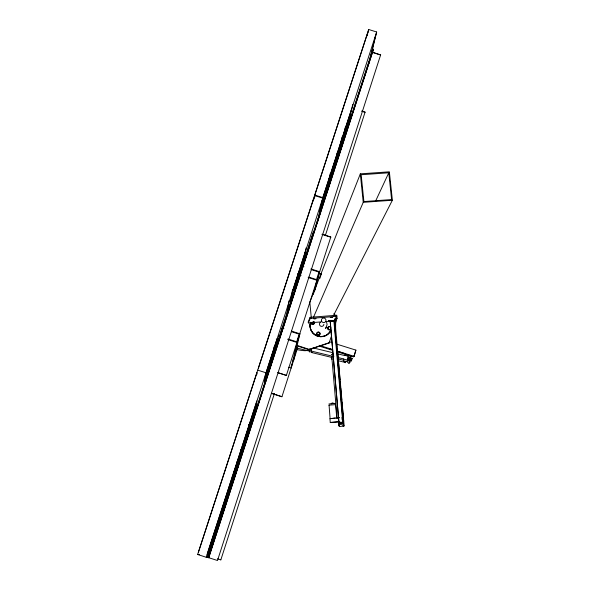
<?xml version="1.0" encoding="UTF-8"?>
<svg xmlns="http://www.w3.org/2000/svg" width="590" height="590" viewBox="0 0 590 590"><rect width="100%" height="100%" fill="white"/><g stroke="black" fill="none" stroke-linecap="round" stroke-linejoin="round"><path stroke-width="0.89" d="M335.142 318.659L335.061 328.173L335.614 328.136L335.695 318.622L335.142 318.659L334.368 320.2L334.987 327.288M248.648 430.899L248.744 424.335M345.637 362.644A3.451 0.9 -76.5 0 1 345.408 362.68L343.542 360.807L343.675 358.934L337.524 357.444M350.6 360.129A3.451 0.892 -76.5 0 1 348.867 363.521L347.023 361.655L348.181 356.19L348.882 355.143L350.718 357.053A3.451 0.892 -76.5 0 1 350.836 358.617M256.856 374.473L256.96 372.659L198.469 552.144M340.496 423.945L340.106 423.354M264.342 385.204L265.338 375.343M264.976 383.574L266.09 372.821L257.697 370.129M265.64 381.627L266.776 370.911M268.605 369.642L313.393 231.575M273.037 355.689L274.217 346.492M340.703 423.9L340.201 423.222M279.129 338.667L282.227 328.136L283.908 328.674M281.946 329.95L282.227 328.136M287.065 312.479L288.96 300.812M290.42 302.176L292.522 289.771M295.863 285.287L297.987 273.413M313.769 322.981L312.914 323.976M298.562 279.188L299.388 274.704L301.143 275.264M313.297 200.902L313.799 198.218L258.398 368.226M313.917 199.14L314.743 195.069L368.698 29.5L376.671 32L371.176 54.324M314.64 197.171L315.318 193.55L367.858 32.317M301.49 269.741L302.169 266.142L303.916 266.702M306.062 247.97L303.363 262.159L294.181 290.464M317.619 221.538L321.963 200.806M318.961 216.471L322.922 197.657L376.671 32M319.301 215.933L323.482 196.138M333.652 172.147L331.956 171.609L325.341 193.395L326.477 189.892M277.905 372.703L286.364 375.417L277.919 372.629M281.931 396.738L271.489 393.331L281.931 396.738L297.699 347.576M328.099 183.66L330.312 173.401M331.388 174.183L331.956 171.609M333.94 167.848L337.458 152.036M335.798 164.787L342.06 136.998M338.785 155.775L345.563 126.29M367.032 35.909L368.698 29.5M291.475 331.093L299.89 333.778L297.087 342.51L291.172 368.049L288.569 367.216M293.016 360.638L293.628 357.99M351.802 108.604L348.358 123.384L332.539 172.162M352.001 107.727L352.768 104.452M293.658 360.306L299.89 333.778M368.787 63.418L375.823 34.81M372.143 52.304L372.932 49.132L373.463 49.302L208.698 557.712L208.123 557.521L372.932 49.132M313.386 294.366L316.919 280.287L308.157 277.492M314.986 290.236L319.669 271.717L310.915 268.929M322.125 234.208L330.798 237.106L322.096 234.341M361.766 111.038L365.062 112.248L361.928 111.259M372.725 52.274L380.624 54.966L372.991 52.569M352.06 358.602L348.447 357.422L347.827 359.694L351.456 360.874L352.082 358.646L350.46 358.211M351.677 358.204L350.998 360.188L351.419 360.881M351.22 360.682L351.869 358.403M348.882 355.143L345.408 354.31L344.649 355.534L337.62 353.838M337.591 351.906L353.218 356.854L354.14 355.866M353.985 356.382L355.888 350.113L336.654 344.11M353.218 356.854L354.089 356.323L355.888 350.113M310.156 352.016A2.552 0.73 -76.4 0 1 309.625 351.832L309.167 350.563L309.661 348.882M311.918 348.528L311.181 351.057L311.638 352.319A2.552 0.73 -76.4 0 0 312.162 352.503M348.461 359.753L348.225 360.106M265.677 378.632C265.058 380.712 266.466 376.339 265.743 378.426M319.728 211.921C319.079 214.148 320.444 209.627 319.78 211.913M296.409 345.651L308.666 349.649L329.102 343.033L331.204 336.698M335.504 323.114L337.111 318.017L333.969 313.533M208.093 556.237C207.356 558.693 208.882 553.759 208.137 556.237M371.892 51.057C372.578 49.044 371.184 53.248 371.877 51.227M286.364 375.417L330.828 236.974M291.113 366.56L291.925 364.023M319.928 278.31L321.336 273.922L318.77 273.111M380.675 54.767L217.504 560.5L208.123 557.521M220.83 559.888L274.468 393.39M325.267 235.764L365.099 112.093M207.451 553.221L223.669 503.241M266.289 371.899L276.85 339.339M292.92 289.823L305.443 251.229M322.531 198.572L351.729 108.575M206.242 557.27L322.767 198.129L314.588 195.541L197.628 554.475L206.242 557.27L209.59 557.498M230.189 486.794L229.997 485.939L236.273 466.587L237.696 467.044M207.909 554.194L256.672 403.87M265.662 376.147L277.698 339.029M293.466 290.435L304.396 256.739M320.636 206.67L350.165 115.611M230.587 486.603L208.631 554.305L207.171 554.084M237.062 466.638L256.488 406.717L256.856 400.964L223.949 502.378L224.783 504.494M265.869 377.792L278.141 339.936M320.171 210.32L326.661 190.312M208.381 557.543L371.862 53.181M280.398 335.644L282.322 329.707M208.698 557.712L373.463 49.302M265.028 380.771C264.305 382.829 265.773 378.5 265.05 380.557M351.677 355.741L351.072 355.482M333.284 315.908L392.372 200.246L389.356 171.823L360.335 173.851L309.831 302.146L311.306 318.017M325.488 321.565L334.515 320.857L336.897 316.336L336.787 315.237L310.111 317.324L308.223 321.838L308.327 322.914L320.967 321.926M308.327 322.914L310.215 318.43L310.111 317.324M313.467 317.317L363.241 202.333L360.335 173.851M375.557 201.168L388.773 172.796L361.161 174.736L363.897 201.559L391.613 199.568L388.773 172.796M308.666 349.649L329.323 342.635L329.102 343.033M326.255 327.244L325.643 328.49L327.103 324.566L326.484 321.808M337.111 318.017L336.875 318.467L335.828 316.97M330.157 321.167L333.888 320.79L334.913 320.163L334.515 320.857L330.157 321.167L339.294 426.592L344.147 425.877L335.378 325.474M339.405 425.331L338.933 425.331L338.955 421.702M338.933 425.324L339.523 425.132M339.294 426.592L330.216 321.048M344.147 425.877L343.085 426.246L333.888 320.79M335.157 418.037L330.098 418.701L329.065 405.131L335.599 404.666L336.765 418.148M337.104 418.14L331.764 356.685L333.896 356.213M339.021 422.057L330.282 422.521L329.928 418.694L339.339 417.676M330.253 422.455L338.793 421.518M340.165 423.074L340.887 423.281L340.791 423.93A0.841 0.826 58.8 0 1 340.15 423.377M318.873 334.825L318.047 334.884M335.002 403.545L335.481 403.346L328.925 403.973M314.153 322.037C314.625 321.181 310.37 322.634 314.153 322.037A1.637 1.608 28.1 0 1 313.135 324.294A1.637 1.608 28.1 0 1 311.137 322.619M337.576 417.993L339.265 417.764M333.062 354.111L331.573 354.509L332.664 354.715M332.303 403.265L333.21 403.095L331.27 403.317M310.215 318.43L336.897 316.336M363.241 202.333L392.372 200.246M332.996 403.486L331.307 403.759M197.628 554.475L199.45 554.681M207.068 554.932L208.89 555.168M329.353 405.337L328.94 405.219M350.667 358.196L350.165 358.042M344.7 355.35L348.181 356.19M313.047 347.901L332.354 352.569M348.225 357.835L351.419 358.609M347.871 359.067L351.065 359.841M347.842 359.716L351.035 360.49M309.167 350.563L332.259 356.168M343.623 359.118L347.104 359.966M295.826 347.812L309.145 351.043M311.948 352.614L332.096 357.503M337.355 358.779L343.483 360.269M343.542 360.807L347.023 361.655M338.306 360.763L345.379 362.481A3.275 0.856 -76.5 0 1 345.113 361.818M330.533 175.982L332.236 176.521M327.538 185.223L329.242 185.762M326.218 189.294L327.922 189.832M314.743 195.069L322.922 197.657M329.699 341.898L331.528 342.384M319.168 345.349L332.31 349.42M337.451 351.139L354.089 356.323M328.195 348.366L332.539 349.737M339.479 351.935L345.556 353.86M319.367 346.131L332.384 350.254M311.173 269.608L318.954 272.079L316.542 279.579L308.762 277.101M318.74 273.207L321.307 274.026M291.32 331.646L299.159 334.154L296.704 341.794L287.979 338.999M287.817 339.552L297.087 342.51M255.979 406.576L257.697 407.13M234.724 471.373L236.14 471.83M231.442 481.484L232.866 481.942M229.997 485.939L231.42 486.396M207.326 553.59L209.664 554.349M217.496 558.804L220.837 559.888M277.219 338.948L278.93 339.508M296.881 345.356L308.85 349.258M276.268 339.088L278.893 339.943M293.208 289.83L294.948 290.398M312.353 323.947L311.616 323.136M348.469 357.422L348.867 357.828M215.564 528.22L216.714 529.392M317.405 334.346L317.789 334.759A1.092 1.077 30.9 0 1 317.405 334.279M328.335 328.837L328.379 327.76A1.092 1.069 32 0 0 328.328 328.77M232.268 476.735L232.534 478.276M233.389 471.985L234.326 478.195M237.187 461.24L237.77 467.31M337.782 354.553L340.002 379.872M340.165 381.708L340.563 386.303M340.725 388.139L341.772 400.072M341.935 401.908L343.653 421.26M335.393 330.938L335.555 332.775M336.595 344.685L336.757 346.522M337.156 351.102L337.318 352.938M337.797 358.432L337.952 360.269M338.358 364.849L338.513 366.685M338.918 371.265L339.154 374.016M339.552 378.596L339.715 380.432M340.113 385.012L340.275 386.848M340.755 392.343L340.917 394.179M341.315 398.759L341.477 400.595M341.876 405.175L342.03 407.012M342.517 412.506L342.672 414.342M343.07 418.922L343.233 420.759M337.738 358.314L337.9 360.151M338.94 372.054L339.103 373.883M340.71 392.202L340.873 394.031M341.912 405.935L342.075 407.764M342.473 412.344L342.635 414.18M343.07 419.357L343.203 420.862M334.22 320.208L343.439 425.936M341.979 417.477L342.178 419.741M341.212 422.388L341.367 424.114M338.756 421.754L339.058 425.213M240.447 449.904L240.75 455.251M307.759 349.9A23.991 3.665 17.9 0 1 295.62 349.302M293.451 293.953A0.819 0.804 21.3 0 1 292.478 293.326A0.819 0.804 21.3 0 1 293.105 292.375A0.819 0.804 21.3 0 1 294.071 293.001M292.522 294.189A0.811 0.804 21.3 0 1 292.33 293.82M292.352 293.407A0.811 0.804 21.3 0 1 293.562 292.987M279.328 337.074A0.819 0.811 22.3 0 1 278.834 335.946A0.819 0.811 22.3 0 1 280.021 335.614M278.768 336.263A0.819 0.811 22.4 0 1 279.896 336.035M330.732 329.058A1.645 1.608 32 0 1 328.247 329.345A1.645 1.608 32 0 1 328.357 326.867A1.645 1.608 32 0 1 330.798 327.443M330.393 329.5A1.637 1.608 32 0 1 328.188 329.463A1.637 1.608 32 0 1 327.996 327.28A1.637 1.608 32 0 1 330.164 326.934M323.851 324.323A2.205 2.168 31.1 0 1 321.948 326.366A2.205 2.168 31.1 0 1 319.566 324.825A2.205 2.168 31.1 0 1 320.643 322.251M329.98 331.816A10.856 10.686 31.3 0 1 310.546 322.553M330.039 331.838A10.922 10.753 31.3 0 1 310.488 322.516M330.857 330.356A10.937 10.76 31.3 0 1 317.029 335.681A10.937 10.76 31.3 0 1 310.598 322.251M313.46 323.63A1.092 1.077 28.1 0 1 312.958 323.888M312.398 323.858A1.092 1.077 28.1 0 1 311.918 323.549M311.756 323.32A1.092 1.077 28.1 0 1 311.653 323.055M313.806 322.885A1.092 1.077 28.1 0 1 313.637 323.416M314.16 322.096A1.637 1.608 28.1 0 1 312.87 324.441A1.637 1.608 28.1 0 1 311.159 322.332M318.615 334.84A1.092 1.077 30.9 0 1 318.054 334.818M318.947 332.878A1.092 1.077 30.9 0 1 319.168 333.062M309.846 350.29A1.689 0.487 -76.4 0 1 309.993 349.45M332.303 359A3.267 0.885 -76.5 0 1 331.528 357.179M340.12 422.942A0.841 0.826 58.8 0 1 341.477 422.477A0.841 0.826 58.8 0 1 341.212 423.9M349.324 360.188L350.32 360.49L349.324 360.188M340.43 422.919C341.168 424.785 341.809 421.489 340.43 422.919M320.318 210.18L320.805 208.661L320.318 210.18M348.897 361.921L349.804 362.186L348.933 361.913M313.91 318.77L315.864 318.659L313.91 318.77M330.297 317.479L332.45 317.361L330.297 317.479M328.667 320.724L330.791 320.599L328.667 320.724M350.696 355.696L351.581 355.984L350.696 355.696M316.978 334.412A1.645 1.615 30.9 0 0 319.81 334.545A1.645 1.615 30.9 0 0 318.475 332.045A1.645 1.615 30.9 0 0 316.978 334.412M316.926 334.53A1.645 1.615 30.9 0 0 319.758 334.663A1.645 1.615 30.9 0 0 318.423 332.163A1.645 1.615 30.9 0 0 316.926 334.53M321.476 320.997A2.323 2.286 28.5 0 0 325.4 321.875A2.323 2.286 28.5 0 0 324.161 318.084A2.323 2.286 28.5 0 0 321.476 320.997M340.187 422.875A0.841 0.826 58.8 0 0 341.278 423.834A0.841 0.826 58.8 0 0 341.551 422.418A0.841 0.826 58.8 0 0 340.187 422.875"/></g></svg>
